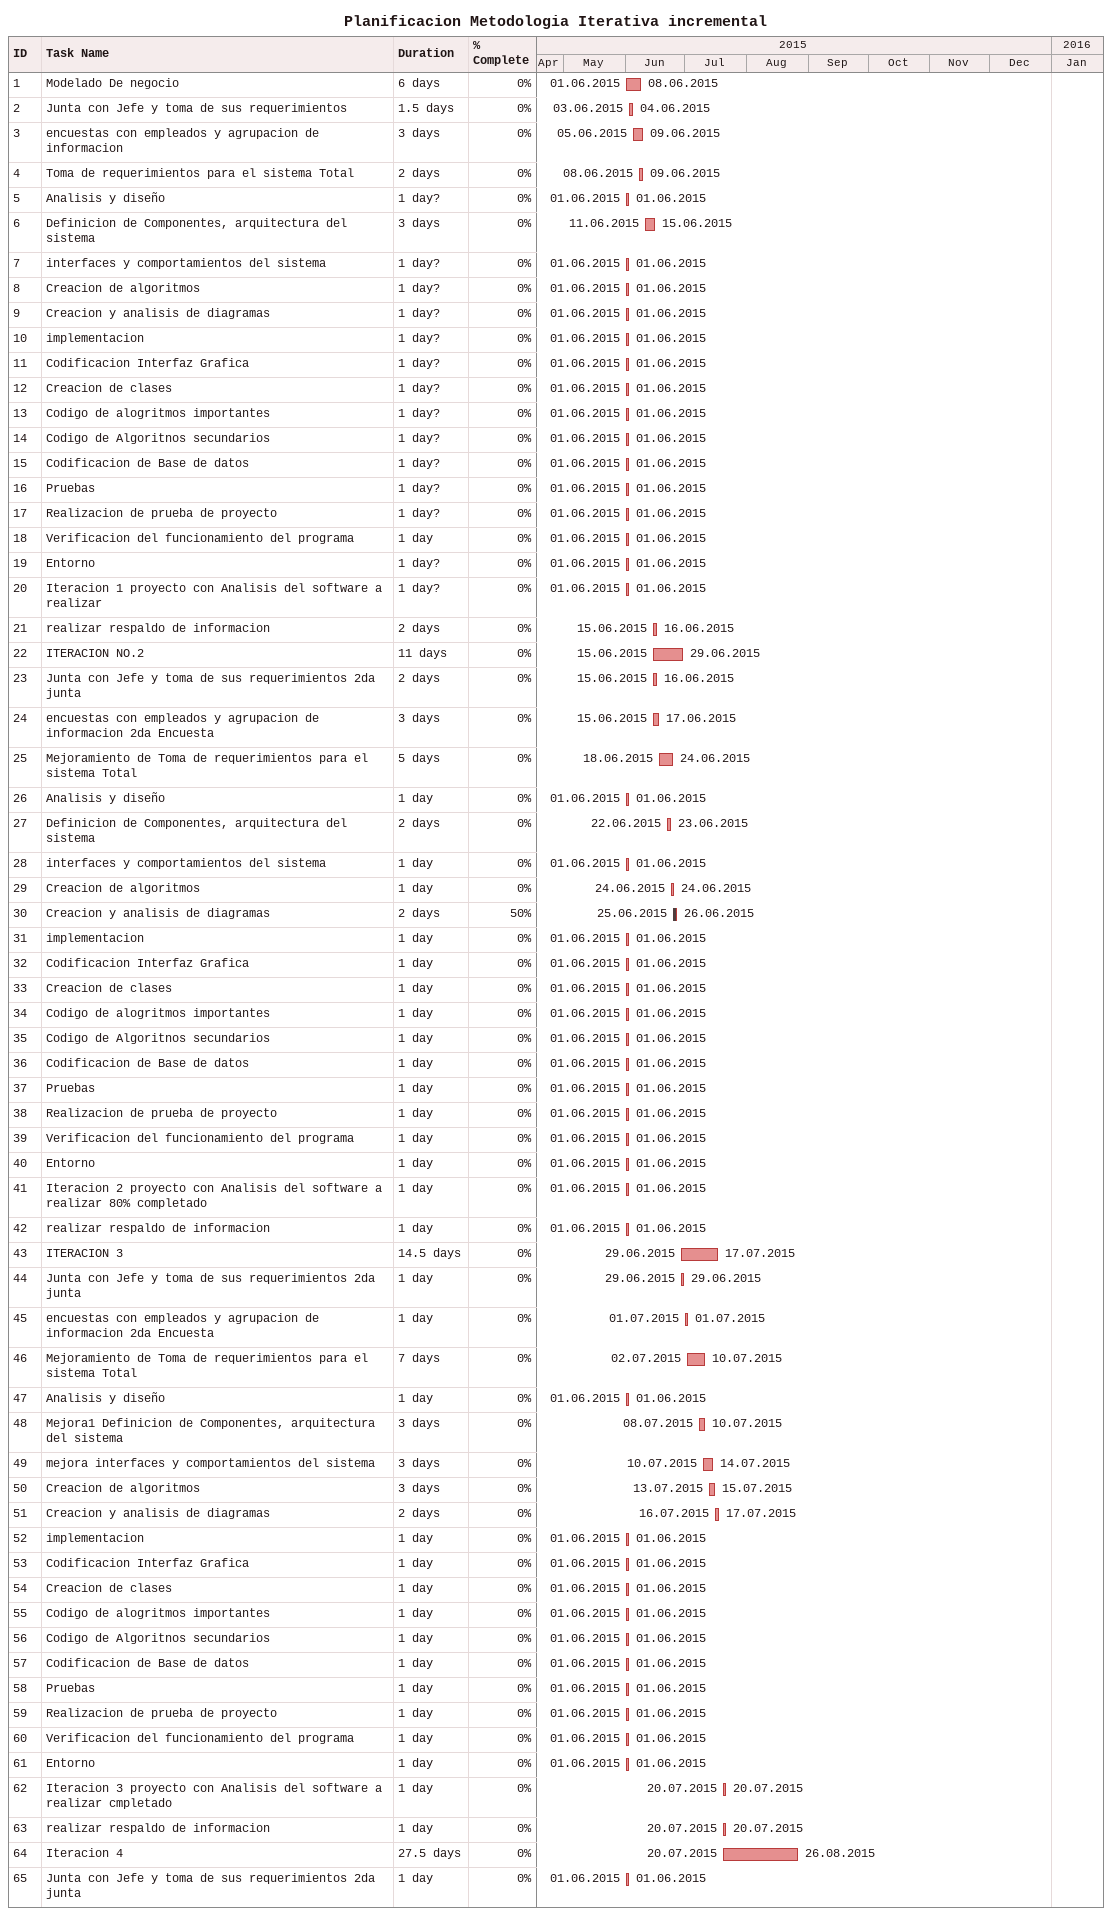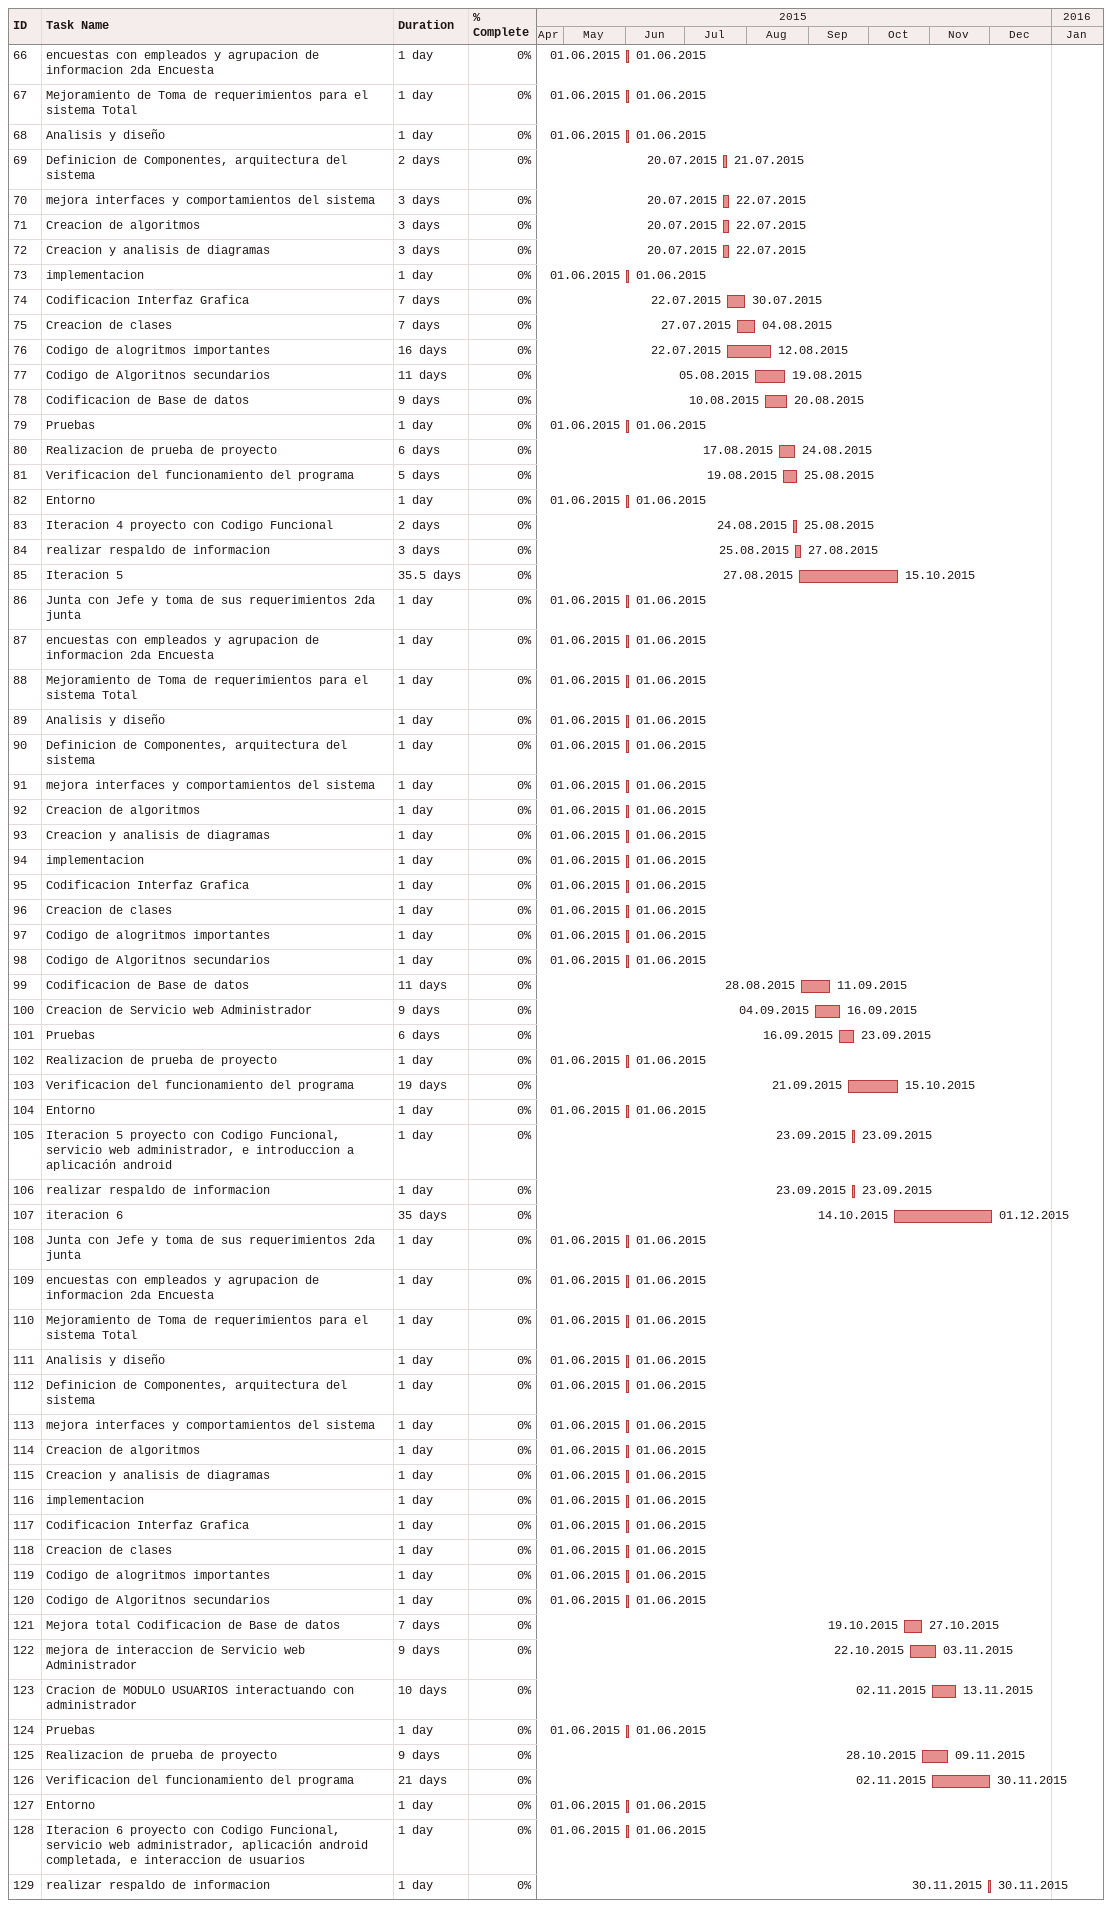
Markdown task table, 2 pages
Planificacion Metodologia Iterativa incremental

| ID | Task | Duration | Start | Finish | % complete |
|---|---|---|---|---|---|
| 1 | Modelado De negocio | 6d | 2015-06-01 | 2015-06-08 | 0 |
| 2 | Junta con Jefe y toma de sus requerimientos | 1.5d | 2015-06-03 | 2015-06-04 | 0 |
| 3 | encuestas con empleados y agrupacion de informacion | 3d | 2015-06-05 | 2015-06-09 | 0 |
| 4 | Toma de requerimientos para el sistema Total | 2d | 2015-06-08 | 2015-06-09 | 0 |
| 5 | Analisis y diseño | 1d? | 2015-06-01 | 2015-06-01 | 0 |
| 6 | Definicion de Componentes, arquitectura del sistema | 3d | 2015-06-11 | 2015-06-15 | 0 |
| 7 | interfaces y comportamientos del sistema | 1d? | 2015-06-01 | 2015-06-01 | 0 |
| 8 | Creacion de algoritmos | 1d? | 2015-06-01 | 2015-06-01 | 0 |
| 9 | Creacion y analisis de diagramas | 1d? | 2015-06-01 | 2015-06-01 | 0 |
| 10 | implementacion | 1d? | 2015-06-01 | 2015-06-01 | 0 |
| 11 | Codificacion Interfaz Grafica | 1d? | 2015-06-01 | 2015-06-01 | 0 |
| 12 | Creacion de clases | 1d? | 2015-06-01 | 2015-06-01 | 0 |
| 13 | Codigo de alogritmos importantes | 1d? | 2015-06-01 | 2015-06-01 | 0 |
| 14 | Codigo de Algoritnos secundarios | 1d? | 2015-06-01 | 2015-06-01 | 0 |
| 15 | Codificacion de Base de datos | 1d? | 2015-06-01 | 2015-06-01 | 0 |
| 16 | Pruebas | 1d? | 2015-06-01 | 2015-06-01 | 0 |
| 17 | Realizacion de prueba de proyecto | 1d? | 2015-06-01 | 2015-06-01 | 0 |
| 18 | Verificacion del funcionamiento del programa | 1d | 2015-06-01 | 2015-06-01 | 0 |
| 19 | Entorno | 1d? | 2015-06-01 | 2015-06-01 | 0 |
| 20 | Iteracion 1 proyecto con Analisis del software a realizar | 1d? | 2015-06-01 | 2015-06-01 | 0 |
| 21 | realizar respaldo de informacion | 2d | 2015-06-15 | 2015-06-16 | 0 |
| 22 | ITERACION NO.2 | 11d | 2015-06-15 | 2015-06-29 | 0 |
| 23 | Junta con Jefe y toma de sus requerimientos 2da junta | 2d | 2015-06-15 | 2015-06-16 | 0 |
| 24 | encuestas con empleados y agrupacion de informacion 2da Encuesta | 3d | 2015-06-15 | 2015-06-17 | 0 |
| 25 | Mejoramiento de Toma de requerimientos para el sistema Total | 5d | 2015-06-18 | 2015-06-24 | 0 |
| 26 | Analisis y diseño | 1d | 2015-06-01 | 2015-06-01 | 0 |
| 27 | Definicion de Componentes, arquitectura del sistema | 2d | 2015-06-22 | 2015-06-23 | 0 |
| 28 | interfaces y comportamientos del sistema | 1d | 2015-06-01 | 2015-06-01 | 0 |
| 29 | Creacion de algoritmos | 1d | 2015-06-24 | 2015-06-24 | 0 |
| 30 | Creacion y analisis de diagramas | 2d | 2015-06-25 | 2015-06-26 | 50 |
| 31 | implementacion | 1d | 2015-06-01 | 2015-06-01 | 0 |
| 32 | Codificacion Interfaz Grafica | 1d | 2015-06-01 | 2015-06-01 | 0 |
| 33 | Creacion de clases | 1d | 2015-06-01 | 2015-06-01 | 0 |
| 34 | Codigo de alogritmos importantes | 1d | 2015-06-01 | 2015-06-01 | 0 |
| 35 | Codigo de Algoritnos secundarios | 1d | 2015-06-01 | 2015-06-01 | 0 |
| 36 | Codificacion de Base de datos | 1d | 2015-06-01 | 2015-06-01 | 0 |
| 37 | Pruebas | 1d | 2015-06-01 | 2015-06-01 | 0 |
| 38 | Realizacion de prueba de proyecto | 1d | 2015-06-01 | 2015-06-01 | 0 |
| 39 | Verificacion del funcionamiento del programa | 1d | 2015-06-01 | 2015-06-01 | 0 |
| 40 | Entorno | 1d | 2015-06-01 | 2015-06-01 | 0 |
| 41 | Iteracion 2 proyecto con Analisis del software a realizar 80% completado | 1d | 2015-06-01 | 2015-06-01 | 0 |
| 42 | realizar respaldo de informacion | 1d | 2015-06-01 | 2015-06-01 | 0 |
| 43 | ITERACION 3 | 14.5d | 2015-06-29 | 2015-07-17 | 0 |
| 44 | Junta con Jefe y toma de sus requerimientos 2da junta | 1d | 2015-06-29 | 2015-06-29 | 0 |
| 45 | encuestas con empleados y agrupacion de informacion 2da Encuesta | 1d | 2015-07-01 | 2015-07-01 | 0 |
| 46 | Mejoramiento de Toma de requerimientos para el sistema Total | 7d | 2015-07-02 | 2015-07-10 | 0 |
| 47 | Analisis y diseño | 1d | 2015-06-01 | 2015-06-01 | 0 |
| 48 | Mejora1 Definicion de Componentes, arquitectura del sistema | 3d | 2015-07-08 | 2015-07-10 | 0 |
| 49 | mejora interfaces y comportamientos del sistema | 3d | 2015-07-10 | 2015-07-14 | 0 |
| 50 | Creacion de algoritmos | 3d | 2015-07-13 | 2015-07-15 | 0 |
| 51 | Creacion y analisis de diagramas | 2d | 2015-07-16 | 2015-07-17 | 0 |
| 52 | implementacion | 1d | 2015-06-01 | 2015-06-01 | 0 |
| 53 | Codificacion Interfaz Grafica | 1d | 2015-06-01 | 2015-06-01 | 0 |
| 54 | Creacion de clases | 1d | 2015-06-01 | 2015-06-01 | 0 |
| 55 | Codigo de alogritmos importantes | 1d | 2015-06-01 | 2015-06-01 | 0 |
| 56 | Codigo de Algoritnos secundarios | 1d | 2015-06-01 | 2015-06-01 | 0 |
| 57 | Codificacion de Base de datos | 1d | 2015-06-01 | 2015-06-01 | 0 |
| 58 | Pruebas | 1d | 2015-06-01 | 2015-06-01 | 0 |
| 59 | Realizacion de prueba de proyecto | 1d | 2015-06-01 | 2015-06-01 | 0 |
| 60 | Verificacion del funcionamiento del programa | 1d | 2015-06-01 | 2015-06-01 | 0 |
| 61 | Entorno | 1d | 2015-06-01 | 2015-06-01 | 0 |
| 62 | Iteracion 3 proyecto con Analisis del software a realizar cmpletado | 1d | 2015-07-20 | 2015-07-20 | 0 |
| 63 | realizar respaldo de informacion | 1d | 2015-07-20 | 2015-07-20 | 0 |
| 64 | Iteracion 4 | 27.5d | 2015-07-20 | 2015-08-26 | 0 |
| 65 | Junta con Jefe y toma de sus requerimientos 2da junta | 1d | 2015-06-01 | 2015-06-01 | 0 |
| 66 | encuestas con empleados y agrupacion de informacion 2da Encuesta | 1d | 2015-06-01 | 2015-06-01 | 0 |
| 67 | Mejoramiento de Toma de requerimientos para el sistema Total | 1d | 2015-06-01 | 2015-06-01 | 0 |
| 68 | Analisis y diseño | 1d | 2015-06-01 | 2015-06-01 | 0 |
| 69 | Definicion de Componentes, arquitectura del sistema | 2d | 2015-07-20 | 2015-07-21 | 0 |
| 70 | mejora interfaces y comportamientos del sistema | 3d | 2015-07-20 | 2015-07-22 | 0 |
| 71 | Creacion de algoritmos | 3d | 2015-07-20 | 2015-07-22 | 0 |
| 72 | Creacion y analisis de diagramas | 3d | 2015-07-20 | 2015-07-22 | 0 |
| 73 | implementacion | 1d | 2015-06-01 | 2015-06-01 | 0 |
| 74 | Codificacion Interfaz Grafica | 7d | 2015-07-22 | 2015-07-30 | 0 |
| 75 | Creacion de clases | 7d | 2015-07-27 | 2015-08-04 | 0 |
| 76 | Codigo de alogritmos importantes | 16d | 2015-07-22 | 2015-08-12 | 0 |
| 77 | Codigo de Algoritnos secundarios | 11d | 2015-08-05 | 2015-08-19 | 0 |
| 78 | Codificacion de Base de datos | 9d | 2015-08-10 | 2015-08-20 | 0 |
| 79 | Pruebas | 1d | 2015-06-01 | 2015-06-01 | 0 |
| 80 | Realizacion de prueba de proyecto | 6d | 2015-08-17 | 2015-08-24 | 0 |
| 81 | Verificacion del funcionamiento del programa | 5d | 2015-08-19 | 2015-08-25 | 0 |
| 82 | Entorno | 1d | 2015-06-01 | 2015-06-01 | 0 |
| 83 | Iteracion 4 proyecto con Codigo Funcional | 2d | 2015-08-24 | 2015-08-25 | 0 |
| 84 | realizar respaldo de informacion | 3d | 2015-08-25 | 2015-08-27 | 0 |
| 85 | Iteracion 5 | 35.5d | 2015-08-27 | 2015-10-15 | 0 |
| 86 | Junta con Jefe y toma de sus requerimientos 2da junta | 1d | 2015-06-01 | 2015-06-01 | 0 |
| 87 | encuestas con empleados y agrupacion de informacion 2da Encuesta | 1d | 2015-06-01 | 2015-06-01 | 0 |
| 88 | Mejoramiento de Toma de requerimientos para el sistema Total | 1d | 2015-06-01 | 2015-06-01 | 0 |
| 89 | Analisis y diseño | 1d | 2015-06-01 | 2015-06-01 | 0 |
| 90 | Definicion de Componentes, arquitectura del sistema | 1d | 2015-06-01 | 2015-06-01 | 0 |
| 91 | mejora interfaces y comportamientos del sistema | 1d | 2015-06-01 | 2015-06-01 | 0 |
| 92 | Creacion de algoritmos | 1d | 2015-06-01 | 2015-06-01 | 0 |
| 93 | Creacion y analisis de diagramas | 1d | 2015-06-01 | 2015-06-01 | 0 |
| 94 | implementacion | 1d | 2015-06-01 | 2015-06-01 | 0 |
| 95 | Codificacion Interfaz Grafica | 1d | 2015-06-01 | 2015-06-01 | 0 |
| 96 | Creacion de clases | 1d | 2015-06-01 | 2015-06-01 | 0 |
| 97 | Codigo de alogritmos importantes | 1d | 2015-06-01 | 2015-06-01 | 0 |
| 98 | Codigo de Algoritnos secundarios | 1d | 2015-06-01 | 2015-06-01 | 0 |
| 99 | Codificacion de Base de datos | 11d | 2015-08-28 | 2015-09-11 | 0 |
| 100 | Creacion de Servicio web Administrador | 9d | 2015-09-04 | 2015-09-16 | 0 |
| 101 | Pruebas | 6d | 2015-09-16 | 2015-09-23 | 0 |
| 102 | Realizacion de prueba de proyecto | 1d | 2015-06-01 | 2015-06-01 | 0 |
| 103 | Verificacion del funcionamiento del programa | 19d | 2015-09-21 | 2015-10-15 | 0 |
| 104 | Entorno | 1d | 2015-06-01 | 2015-06-01 | 0 |
| 105 | Iteracion 5 proyecto con Codigo Funcional, servicio web administrador, e introduccion a aplicación android | 1d | 2015-09-23 | 2015-09-23 | 0 |
| 106 | realizar respaldo de informacion | 1d | 2015-09-23 | 2015-09-23 | 0 |
| 107 | iteracion 6 | 35d | 2015-10-14 | 2015-12-01 | 0 |
| 108 | Junta con Jefe y toma de sus requerimientos 2da junta | 1d | 2015-06-01 | 2015-06-01 | 0 |
| 109 | encuestas con empleados y agrupacion de informacion 2da Encuesta | 1d | 2015-06-01 | 2015-06-01 | 0 |
| 110 | Mejoramiento de Toma de requerimientos para el sistema Total | 1d | 2015-06-01 | 2015-06-01 | 0 |
| 111 | Analisis y diseño | 1d | 2015-06-01 | 2015-06-01 | 0 |
| 112 | Definicion de Componentes, arquitectura del sistema | 1d | 2015-06-01 | 2015-06-01 | 0 |
| 113 | mejora interfaces y comportamientos del sistema | 1d | 2015-06-01 | 2015-06-01 | 0 |
| 114 | Creacion de algoritmos | 1d | 2015-06-01 | 2015-06-01 | 0 |
| 115 | Creacion y analisis de diagramas | 1d | 2015-06-01 | 2015-06-01 | 0 |
| 116 | implementacion | 1d | 2015-06-01 | 2015-06-01 | 0 |
| 117 | Codificacion Interfaz Grafica | 1d | 2015-06-01 | 2015-06-01 | 0 |
| 118 | Creacion de clases | 1d | 2015-06-01 | 2015-06-01 | 0 |
| 119 | Codigo de alogritmos importantes | 1d | 2015-06-01 | 2015-06-01 | 0 |
| 120 | Codigo de Algoritnos secundarios | 1d | 2015-06-01 | 2015-06-01 | 0 |
| 121 | Mejora total Codificacion de Base de datos | 7d | 2015-10-19 | 2015-10-27 | 0 |
| 122 | mejora de interaccion de Servicio web Administrador | 9d | 2015-10-22 | 2015-11-03 | 0 |
| 123 | Cracion de MODULO USUARIOS interactuando con administrador | 10d | 2015-11-02 | 2015-11-13 | 0 |
| 124 | Pruebas | 1d | 2015-06-01 | 2015-06-01 | 0 |
| 125 | Realizacion de prueba de proyecto | 9d | 2015-10-28 | 2015-11-09 | 0 |
| 126 | Verificacion del funcionamiento del programa | 21d | 2015-11-02 | 2015-11-30 | 0 |
| 127 | Entorno | 1d | 2015-06-01 | 2015-06-01 | 0 |
| 128 | Iteracion 6 proyecto con Codigo Funcional, servicio web administrador, aplicación android completada, e interaccion de usuarios | 1d | 2015-06-01 | 2015-06-01 | 0 |
| 129 | realizar respaldo de informacion | 1d | 2015-11-30 | 2015-11-30 | 0 |
